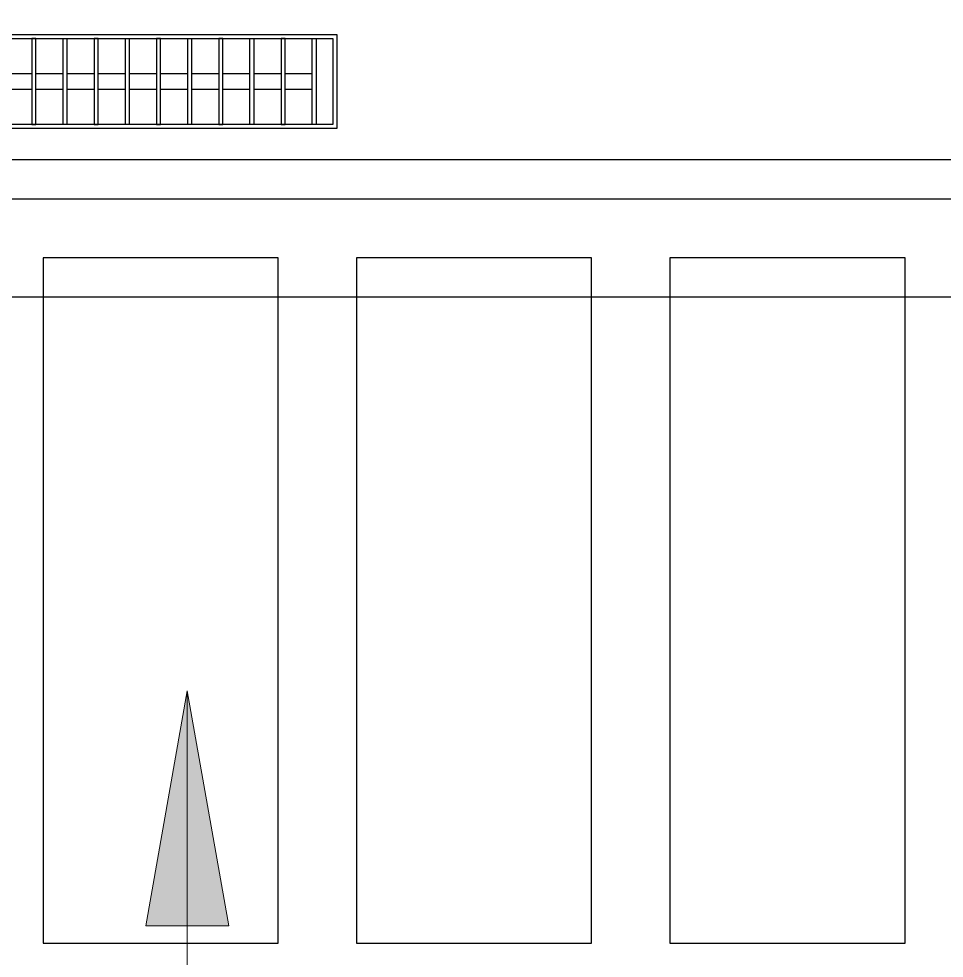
# Model space of a CAD drawing. Header units: millimetres. Extents: x -853432 to -773672, y -18171 to 22484.
# Drawn here: x -808663 to -807482, y -3691 to -2491 of the extents above; entities that cross this region are included whole.
import ezdxf
from ezdxf.xclip import XClip

# ---------------------------------------------------------------- set-up
doc = ezdxf.new("R2010")
doc.units = ezdxf.units.MM
doc.header["$XCLIPFRAME"] = 0
for name, color, linetype in [('000 - WIPEOUT', 250, 'Continuous'), ('001 - ASCESSORIES', 251, 'Continuous'), ('A04_TUBE SERIES', 2, 'Continuous'), ('A11_ALU.SOLID SHEET', 2, 'Continuous')]:
    doc.layers.add(name, color=color, linetype=linetype)
doc.layers.add('G-ANNO-TEXT', color=3, linetype='Continuous', lineweight=9)

# ---------------------------------------------------------------- blocks, each defined once
blk = doc.blocks.new('*U1051')
at = {"color": 3}
for points in [[(-437.5, 3350), (437.5, 3350), (437.5, 3050), (-437.5, 3050)], [(-437.5, 2950), (437.5, 2950), (437.5, 2650), (-437.5, 2650)], [(-437.5, 2550), (437.5, 2550), (437.5, 2250), (-437.5, 2250)]]:
    blk.add_wipeout(points, dxfattribs=at).dxf.layer = '000 - WIPEOUT'
at = {"layer": 'A11_ALU.SOLID SHEET', "color": 0, "linetype": 'ByBlock'}
for points in [[(-437.5, 3050), (437.5, 3050), (437.5, 3350), (-437.5, 3350)], [(-437.5, 2650), (437.5, 2650), (437.5, 2950), (-437.5, 2950)], [(-437.5, 2250), (437.5, 2250), (437.5, 2550), (-437.5, 2550)]]:
    blk.add_lwpolyline(points, close=True, dxfattribs=at)
blk = doc.blocks.new('*U1213')
at = {"layer": 'A11_ALU.SOLID SHEET', "color": 0, "linetype": 'ByBlock', "rotation": 90}
blk.add_blockref('*U1051', (-60600, -6813), dxfattribs=at)
blk.add_lwpolyline([(-69547, -6425.5), (-56050, -6425.5), (-56050, -1475.8), (-69547, -1475.8)], close=True)
blk = doc.blocks.new('*U919')
blk.add_attdef('EXTR.OVL-LENGTH_', (-25, -59.1), '', height=5)
blk.add_wipeout([(-25, -25), (25, 25), (25, 13422), (-25, 13472)]).dxf.layer = '000 - WIPEOUT'
at = {"layer": 'A04_TUBE SERIES', "color": 0}
blk.add_lwpolyline([(-25, -25), (25, 25), (25, 13422), (-25, 13472)], close=True, dxfattribs=at)
blk = doc.blocks.new('A$Ce4e27ef8')
at = {"layer": 'A04_TUBE SERIES', "color": 2, "rotation": 90}
blk.add_blockref('*U919', (13472, 25), dxfattribs=at)
blk = doc.blocks.new('*U867')
at = {"color": 1}
blk.add_wipeout([(625, -60), (-625, -60), (-625, 60), (625, 60)], dxfattribs=at).dxf.layer = '000 - WIPEOUT'
at = {"layer": '001 - ASCESSORIES', "color": 0}
blk.add_lwpolyline([(625, -60), (-625, -60), (-625, 60), (625, 60)], close=True, dxfattribs=at)
at = {"layer": '001 - ASCESSORIES'}
for points in [[(620, -55), (-620, -55), (-620, 55), (620, 55)], [(235.9, -55), (240.9, -55), (240.9, 55), (235.9, 55)], [(280.6, -55), (275.6, -55), (275.6, 55), (280.6, 55)], [(315.4, -55), (320.4, -55), (320.4, 55), (315.4, 55)], [(360.1, -55), (355.1, -55), (355.1, 55), (360.1, 55)], [(394.8, -55), (399.8, -55), (399.8, 55), (394.8, 55)], [(439.6, -55), (434.6, -55), (434.6, 55), (439.6, 55)], [(474.3, -55), (479.3, -55), (479.3, 55), (474.3, 55)], [(519, -55), (514, -55), (514, 55), (519, 55)], [(553.8, -55), (558.8, -55), (558.8, 55), (553.8, 55)], [(598.5, -55), (593.5, -55), (593.5, 55), (598.5, 55)]]:
    blk.add_lwpolyline(points, close=True, dxfattribs=at)
for points in [[(201.2, 10), (235.9, 10)], [(240.9, 10), (275.6, 10)], [(280.6, 10), (315.4, 10)], [(320.4, 10), (355.1, 10)], [(360.1, 10), (394.8, 10)], [(399.8, 10), (434.6, 10)], [(439.6, 10), (474.3, 10)], [(479.3, 10), (514, 10)], [(519, 10), (553.8, 10)], [(558.8, 10), (593.5, 10)], [(201.2, -10), (235.9, -10)], [(240.9, -10), (275.6, -10)], [(280.6, -10), (315.4, -10)], [(320.4, -10), (355.1, -10)], [(360.1, -10), (394.8, -10)], [(399.8, -10), (434.6, -10)], [(439.6, -10), (474.3, -10)], [(479.3, -10), (514, -10)], [(519, -10), (553.8, -10)], [(558.8, -10), (593.5, -10)]]:
    blk.add_lwpolyline(points, dxfattribs=at)
blk = doc.blocks.new('*U1212')
at = {"layer": 'A11_ALU.SOLID SHEET'}
blk.add_blockref('A$Ce4e27ef8', (-69547, -6300.5), dxfattribs=at)
blk.add_blockref('*U867', (-64200, -6150.5))

msp = doc.modelspace()

# ---------------------------------------------------------------- block references
at = {"layer": 'A11_ALU.SOLID SHEET'}
ref = msp.add_blockref('*U1213', (-744682.4, 3579), dxfattribs=at)
XClip(ref).set_block_clipping_path([(-104690.1238047112, -9620.0029952966), (-34092.6543255156, 14392.9971737705)])

# ---------------------------------------------------------------- next in the draw order: hatches: boundary and pattern name
at = {"layer": 'G-ANNO-TEXT'}
msp.add_hatch(color=7, dxfattribs=at).paths.add_polyline_path([(-808448.3, -3349.4), (-808501.2, -3649.4), (-808395.4, -3649.4)])

# ---------------------------------------------------------------- next in the draw order: linework, layer by layer
at = {"layer": 'G-ANNO-TEXT', "color": 10}
for p, q in [((-808448.3, -3349.4), (-808501.2, -3649.4)), ((-808395.4, -3649.4), (-808448.3, -3349.4)), ((-808448.3, -3349.4), (-808448.3, -10961.5)), ((-808501.2, -3649.4), (-808395.4, -3649.4))]:
    msp.add_line(p, q, dxfattribs=at)

# ---------------------------------------------------------------- next in the draw order: block references
ref = msp.add_blockref('*U1212', (-744682.4, 3579))
XClip(ref).set_block_clipping_path([(-104690.1238047112, -9620.0029952966), (-34092.6543255156, 14392.9971737705)])

doc.saveas('drawing.dxf')
